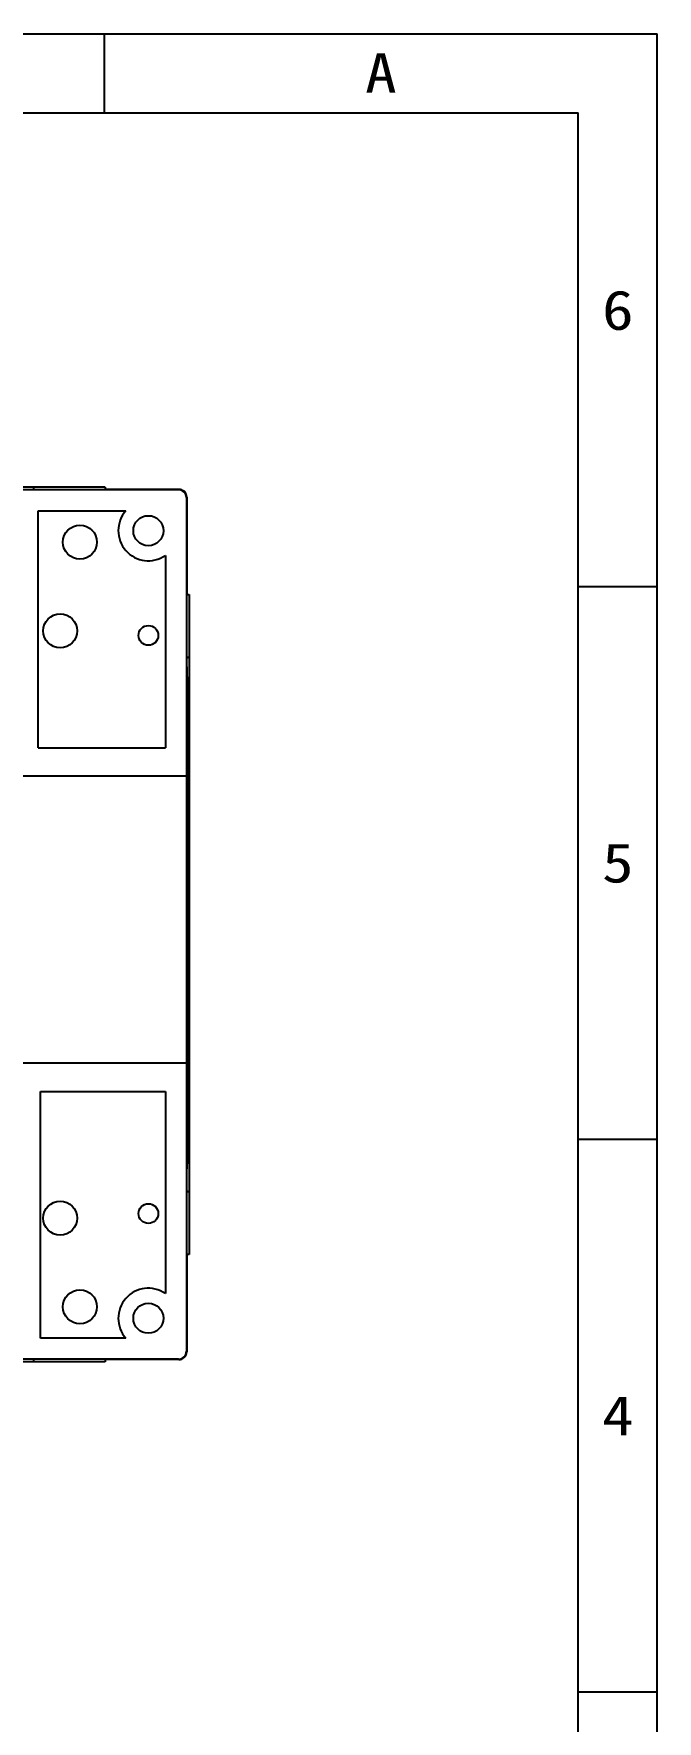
# Model space of a CAD drawing. Header units: millimetres. Extents: x 5016 to 6204, y 3065 to 3485.
# Drawn here: x 6125.3 to 6204.2, y 3271.4 to 3485.1 of the extents above; entities that cross this region are included whole.
import ezdxf
from ezdxf.enums import TextEntityAlignment as Align

# ---------------------------------------------------------------- set-up
doc = ezdxf.new("R2010")
doc.units = ezdxf.units.MM
doc.styles.add('TEXTSTYLE_0', font='txt', dxfattribs={"width": 0.8})

# ---------------------------------------------------------------- blocks, each defined once
blk = doc.blocks.new('SUN_6HWZ35TKK40GSGJE8VEUYAXIAKM')
at = {"color": 7, "linetype": 'Continuous'}
for p, q in [((-594, 420), (0, 420)), ((-70, 410), (-70, 420)), ((0, 0), (0, 420)), ((-584, 410), (-10, 410)), ((-10, 10), (-10, 410)), ((-10, 350), (0, 350)), ((-10, 280), (0, 280)), ((-10, 210), (0, 210))]:
    blk.add_line(p, q, dxfattribs=at)
at = {"color": 2, "linetype": 'Continuous', "style": 'TEXTSTYLE_0', "width": 1.2}
for s, p, p2 in [('A', (-36.99, 412.53), (-32.99, 412.53)), ('6', (-6.99, 382.5), (-2.99, 382.5)), ('5', (-6.99, 312.5), (-2.99, 312.5)), ('4', (-6.99, 242.5), (-2.99, 242.5))]:
    blk.add_text(s, height=5, dxfattribs=at).set_placement(p, p2, align=Align.FIT)

msp = doc.modelspace()

# ---------------------------------------------------------------- linework, layer by layer
at = {"color": 7}
for p, q in [((6134.315, 3427.728), (6000.785, 3427.728)), ((6143.582, 3427.387), (6118.299, 3427.387)), ((6125.26, 3427.467), (6125.26, 3427.682)), ((6134.315, 3427.728), (6134.315, 3427.436)), ((6143.632, 3427.436), (6134.315, 3427.436)), ((6143.582, 3427.387), (6143.632, 3427.436)), ((6144.583, 3426.386), (6144.583, 3391.093)), ((6144.633, 3426.435), (6144.633, 3414.125)), ((6125.807, 3424.725), (6136.928, 3424.725)), ((6125.807, 3394.696), (6125.807, 3424.725)), ((6141.922, 3419.062), (6141.922, 3394.696)), ((6144.633, 3414.128), (6144.925, 3414.123)), ((6144.925, 3414.123), (6144.925, 3330.527)), ((6144.879, 3406.155), (6144.664, 3406.155)), ((6144.643, 3402.175), (6144.643, 3342.475)), ((6144.643, 3401.08), (6144.68, 3401.08)), ((6144.685, 3402.514), (6144.685, 3402.175)), ((6144.685, 3401.836), (6144.685, 3402.175)), ((6144.701, 3402.175), (6144.9, 3402.175)), ((6144.701, 3399.289), (6144.701, 3401.08)), ((6144.9, 3402.175), (6144.9, 3342.475)), ((6144.68, 3399.289), (6144.643, 3399.289)), ((6144.643, 3397.1), (6144.68, 3397.1)), ((6144.701, 3395.309), (6144.701, 3397.1)), ((6125.807, 3394.696), (6141.922, 3394.696)), ((6144.68, 3395.309), (6144.643, 3395.309)), ((6144.643, 3393.12), (6144.68, 3393.12)), ((6144.701, 3391.329), (6144.701, 3393.12)), ((6144.583, 3391.093), (6121.302, 3391.093)), ((6144.605, 3391.093), (6144.605, 3354.758)), ((6144.68, 3391.329), (6144.643, 3391.329)), ((6144.686, 3391.094), (6144.685, 3390.235)), ((6144.643, 3389.14), (6144.68, 3389.14)), ((6144.701, 3387.349), (6144.701, 3389.14)), ((6144.68, 3387.349), (6144.643, 3387.349)), ((6144.643, 3385.16), (6144.68, 3385.16)), ((6144.68, 3383.369), (6144.643, 3383.369)), ((6144.701, 3383.369), (6144.701, 3385.16)), ((6144.643, 3381.18), (6144.68, 3381.18)), ((6144.701, 3379.389), (6144.701, 3381.18)), ((6144.68, 3379.389), (6144.643, 3379.389)), ((6144.643, 3377.2), (6144.68, 3377.2)), ((6144.701, 3375.409), (6144.701, 3377.2)), ((6144.68, 3375.409), (6144.643, 3375.409)), ((6144.643, 3373.22), (6144.68, 3373.22)), ((6144.701, 3371.429), (6144.701, 3373.22)), ((6144.68, 3371.429), (6144.643, 3371.429)), ((6144.643, 3369.24), (6144.68, 3369.24)), ((6144.701, 3367.449), (6144.701, 3369.24)), ((6144.68, 3367.449), (6144.643, 3367.449)), ((6144.643, 3365.26), (6144.68, 3365.26)), ((6144.701, 3363.469), (6144.701, 3365.26)), ((6144.68, 3363.469), (6144.643, 3363.469)), ((6144.643, 3361.28), (6144.68, 3361.28)), ((6144.701, 3359.489), (6144.701, 3361.28)), ((6144.68, 3359.489), (6144.643, 3359.489)), ((6144.643, 3357.3), (6144.68, 3357.3)), ((6144.68, 3355.509), (6144.643, 3355.509)), ((6144.701, 3355.509), (6144.701, 3357.3)), ((6144.583, 3354.758), (6122.403, 3354.758)), ((6144.583, 3354.758), (6144.583, 3318.264)), ((6144.685, 3354.754), (6144.685, 3354.415)), ((6144.643, 3353.32), (6144.68, 3353.32)), ((6144.68, 3351.529), (6144.643, 3351.529)), ((6144.701, 3351.529), (6144.701, 3353.32)), ((6126.107, 3351.154), (6141.922, 3351.154)), ((6126.107, 3319.924), (6126.107, 3351.154)), ((6141.922, 3351.154), (6141.922, 3325.588)), ((6144.643, 3349.34), (6144.68, 3349.34)), ((6144.701, 3347.549), (6144.701, 3349.34)), ((6144.68, 3347.549), (6144.643, 3347.549)), ((6144.643, 3345.36), (6144.68, 3345.36)), ((6144.701, 3343.569), (6144.701, 3345.36)), ((6144.68, 3343.569), (6144.643, 3343.569)), ((6144.685, 3342.814), (6144.685, 3342.475)), ((6144.644, 3341.38), (6144.68, 3341.38)), ((6144.685, 3342.136), (6144.685, 3342.475)), ((6144.9, 3342.475), (6144.701, 3342.475)), ((6144.664, 3338.495), (6144.879, 3338.495)), ((6144.925, 3330.527), (6144.633, 3330.522)), ((6144.633, 3330.524), (6144.633, 3318.214)), ((6136.928, 3319.924), (6126.107, 3319.924)), ((6143.582, 3317.263), (5991.518, 3317.263)), ((6125.26, 3316.967), (6125.26, 3317.182)), ((6143.632, 3317.213), (6134.315, 3317.213)), ((6134.315, 3317.213), (6134.315, 3316.921)), ((6144.583, 3318.264), (6144.633, 3318.214)), ((6134.315, 3316.921), (6000.785, 3316.921))]:
    msp.add_line(p, q, dxfattribs=at)
for points in [[(6144.686, 3406.018, 0), (6144.686, 3406.024, 0), (6144.686, 3406.029, 0), (6144.685, 3406.034, 0), (6144.685, 3406.039, 0), (6144.685, 3406.044, 0), (6144.685, 3406.049, 0), (6144.685, 3406.054, 0), (6144.685, 3406.058, 0), (6144.685, 3406.063, 0), (6144.685, 3406.067, 0), (6144.685, 3406.071, 0), (6144.684, 3406.076, 0), (6144.684, 3406.08, 0), (6144.684, 3406.084, 0), (6144.684, 3406.088, 0), (6144.684, 3406.091, 0), (6144.684, 3406.095, 0), (6144.684, 3406.099, 0), (6144.684, 3406.102, 0), (6144.684, 3406.105, 0), (6144.683, 3406.109, 0), (6144.683, 3406.112, 0), (6144.683, 3406.115, 0), (6144.683, 3406.118, 0), (6144.683, 3406.12, 0), (6144.683, 3406.123, 0), (6144.683, 3406.126, 0), (6144.683, 3406.128, 0), (6144.683, 3406.13, 0), (6144.683, 3406.133, 0), (6144.682, 3406.135, 0), (6144.682, 3406.137, 0), (6144.682, 3406.139, 0), (6144.682, 3406.141, 0), (6144.682, 3406.142, 0), (6144.682, 3406.144, 0), (6144.682, 3406.145, 0), (6144.682, 3406.147, 0), (6144.682, 3406.148, 0), (6144.681, 3406.149, 0), (6144.681, 3406.15, 0), (6144.681, 3406.151, 0), (6144.681, 3406.152, 0), (6144.681, 3406.153, 0), (6144.681, 3406.153, 0), (6144.681, 3406.154, 0), (6144.681, 3406.154, 0), (6144.681, 3406.154, 0), (6144.68, 3406.155, 0), (6144.68, 3406.155, 0)], [(6144.644, 3403.271, 0), (6144.644, 3403.25, 0), (6144.644, 3403.228, 0), (6144.644, 3403.207, 0), (6144.644, 3403.185, 0), (6144.644, 3403.164, 0), (6144.644, 3403.142, 0), (6144.644, 3403.121, 0), (6144.644, 3403.099, 0), (6144.644, 3403.077, 0), (6144.644, 3403.056, 0), (6144.644, 3403.034, 0), (6144.644, 3403.012, 0), (6144.644, 3402.991, 0), (6144.644, 3402.969, 0), (6144.644, 3402.947, 0), (6144.644, 3402.925, 0), (6144.644, 3402.903, 0), (6144.644, 3402.882, 0), (6144.644, 3402.86, 0), (6144.644, 3402.838, 0), (6144.644, 3402.816, 0), (6144.644, 3402.794, 0), (6144.644, 3402.772, 0), (6144.644, 3402.75, 0), (6144.644, 3402.728, 0), (6144.644, 3402.706, 0), (6144.643, 3402.684, 0), (6144.643, 3402.662, 0), (6144.643, 3402.64, 0), (6144.643, 3402.618, 0), (6144.643, 3402.596, 0), (6144.643, 3402.574, 0), (6144.643, 3402.552, 0), (6144.643, 3402.53, 0), (6144.643, 3402.507, 0), (6144.643, 3402.485, 0), (6144.643, 3402.463, 0), (6144.643, 3402.441, 0), (6144.643, 3402.419, 0), (6144.643, 3402.397, 0), (6144.643, 3402.374, 0), (6144.643, 3402.352, 0), (6144.643, 3402.33, 0), (6144.643, 3402.308, 0), (6144.643, 3402.286, 0), (6144.643, 3402.263, 0), (6144.643, 3402.241, 0), (6144.643, 3402.219, 0), (6144.643, 3402.197, 0), (6144.643, 3402.175, 0)], [(6144.643, 3342.475, 0), (6144.643, 3342.454, 0), (6144.643, 3342.433, 0), (6144.643, 3342.412, 0), (6144.643, 3342.391, 0), (6144.643, 3342.37, 0), (6144.643, 3342.349, 0), (6144.643, 3342.328, 0), (6144.643, 3342.308, 0), (6144.643, 3342.287, 0), (6144.643, 3342.266, 0), (6144.643, 3342.245, 0), (6144.643, 3342.224, 0), (6144.643, 3342.203, 0), (6144.643, 3342.182, 0), (6144.643, 3342.162, 0), (6144.643, 3342.141, 0), (6144.643, 3342.12, 0), (6144.643, 3342.099, 0), (6144.643, 3342.078, 0), (6144.643, 3342.058, 0), (6144.643, 3342.037, 0), (6144.643, 3342.016, 0), (6144.643, 3341.995, 0), (6144.643, 3341.974, 0), (6144.643, 3341.954, 0), (6144.643, 3341.933, 0), (6144.643, 3341.912, 0), (6144.644, 3341.892, 0), (6144.644, 3341.871, 0), (6144.644, 3341.85, 0), (6144.644, 3341.83, 0), (6144.644, 3341.809, 0), (6144.644, 3341.789, 0), (6144.644, 3341.768, 0), (6144.644, 3341.747, 0), (6144.644, 3341.727, 0), (6144.644, 3341.706, 0), (6144.644, 3341.686, 0), (6144.644, 3341.665, 0), (6144.644, 3341.645, 0), (6144.644, 3341.625, 0), (6144.644, 3341.604, 0), (6144.644, 3341.584, 0), (6144.644, 3341.563, 0), (6144.644, 3341.543, 0), (6144.644, 3341.523, 0), (6144.644, 3341.502, 0), (6144.644, 3341.482, 0), (6144.644, 3341.462, 0), (6144.644, 3341.442, 0)], [(6144.68, 3338.495, 0), (6144.68, 3338.495, 0), (6144.681, 3338.495, 0), (6144.681, 3338.495, 0), (6144.681, 3338.496, 0), (6144.681, 3338.496, 0), (6144.681, 3338.497, 0), (6144.681, 3338.497, 0), (6144.681, 3338.498, 0), (6144.681, 3338.499, 0), (6144.681, 3338.5, 0), (6144.682, 3338.501, 0), (6144.682, 3338.503, 0), (6144.682, 3338.504, 0), (6144.682, 3338.505, 0), (6144.682, 3338.507, 0), (6144.682, 3338.509, 0), (6144.682, 3338.511, 0), (6144.682, 3338.512, 0), (6144.682, 3338.514, 0), (6144.683, 3338.517, 0), (6144.683, 3338.519, 0), (6144.683, 3338.521, 0), (6144.683, 3338.524, 0), (6144.683, 3338.526, 0), (6144.683, 3338.529, 0), (6144.683, 3338.532, 0), (6144.683, 3338.535, 0), (6144.683, 3338.538, 0), (6144.683, 3338.541, 0), (6144.684, 3338.544, 0), (6144.684, 3338.547, 0), (6144.684, 3338.551, 0), (6144.684, 3338.554, 0), (6144.684, 3338.558, 0), (6144.684, 3338.562, 0), (6144.684, 3338.566, 0), (6144.684, 3338.57, 0), (6144.684, 3338.574, 0), (6144.685, 3338.578, 0), (6144.685, 3338.582, 0), (6144.685, 3338.587, 0), (6144.685, 3338.591, 0), (6144.685, 3338.596, 0), (6144.685, 3338.6, 0), (6144.685, 3338.605, 0), (6144.685, 3338.61, 0), (6144.685, 3338.615, 0), (6144.686, 3338.62, 0), (6144.686, 3338.626, 0), (6144.686, 3338.631, 0)]]:
    msp.add_polyline3d(points, dxfattribs=at)
for centre, radius in [((6139.77, 3422.198), 1.902), ((6131.112, 3420.747), 2.152), ((6128.609, 3409.511), 2.152), ((6139.77, 3408.935), 1.251), ((6128.609, 3335.139), 2.152), ((6139.77, 3335.714), 1.251), ((6131.112, 3323.903), 2.152), ((6139.77, 3322.451), 1.902)]:
    msp.add_circle(centre, radius, dxfattribs=at)
for centre, radius, start, end in [((6143.631, 3426.428), 1.008, 67.5788, 89.92062), ((6143.632, 3426.435), 1.001, 22.50062, 67.5002), ((6143.625, 3426.434), 1.008, 0.07939, 22.42201), ((6139.77, 3422.198), 3.804, 138.35804, 304.45713), ((6139.77, 3322.451), 3.804, 55.54287, 221.64196), ((6143.631, 3318.221), 1.008, 270.07938, 292.42095), ((6143.632, 3318.214), 1.001, 292.49954, 337.49875), ((6143.625, 3318.215), 1.008, 337.57736, 359.9206)]:
    msp.add_arc(centre, radius, start, end, dxfattribs=at)
for centre, major_axis, ratio, start_param, end_param in [((6143.582, 3426.386), (0.708, 0.708), 0.99997, 5.4977796, 7.0685923), ((6143.582, 3318.264), (0.708, -0.708), 0.99998, 5.4977771, 7.0685935)]:
    msp.add_ellipse(centre, major_axis=major_axis, ratio=ratio, start_param=start_param, end_param=end_param, dxfattribs=at)
at = {"color": 7, "extrusion": (0.999986, -1.88831e-06, 0.005232)}
msp.add_ellipse((6144.68, 3402.175), major_axis=(-0.018, 2.033, 3.422), ratio=0.9999863, start_param=3.420421, end_param=4.4494942, dxfattribs=at)
at = {"color": 7, "extrusion": (-0.999986, -1.29181e-06, -0.005232)}
msp.add_ellipse((6144.664, 3402.175), major_axis=(-0.017, -2.253, 3.281), ratio=0.9999863, start_param=3.420421, end_param=4.7121409, dxfattribs=at)
at = {"color": 7, "extrusion": (-0.999986, 3.011e-14, -0.00524)}
msp.add_ellipse((6144.879, 3402.175), major_axis=(0.019, -1.523, -3.677), ratio=0.9999863, start_param=-4.712389, end_param=-3.1415927, dxfattribs=at)
at = {"color": 7, "extrusion": (-0.999986, 3.01059e-14, -0.00524)}
msp.add_ellipse((6144.664, 3342.475), major_axis=(0.019, -1.523, -3.677), ratio=0.9999863, start_param=-1.5707963, end_param=-0.2790758, dxfattribs=at)
at = {"color": 7, "extrusion": (0.999986, 3.22804e-07, 0.00524)}
msp.add_ellipse((6144.68, 3342.475), major_axis=(-0.01, -3.454, 1.977), ratio=0.9999863, start_param=1.8333623, end_param=2.8624014, dxfattribs=at)
at = {"color": 7, "extrusion": (-0.999986, 3.01144e-14, -0.00524)}
msp.add_ellipse((6144.879, 3342.475), major_axis=(0.019, -1.523, -3.677), ratio=0.9999863, start_param=-3.1415926, end_param=-1.5707963, dxfattribs=at)
at = {"color": 7}
for points, knots in [([(6144.687, 3403.236), (6144.668, 3403.121), (6144.695, 3403.007), (6144.681, 3402.797), (6144.684, 3402.623), (6144.685, 3402.507)], [0, 0, 0, 0, 0.2232283, 0.5669469, 1, 1, 1, 1]), ([(6144.687, 3401.112), (6144.668, 3401.227), (6144.695, 3401.341), (6144.681, 3401.552), (6144.684, 3401.727), (6144.685, 3401.844)], [0, 0, 0, 0, 0.2212405, 0.5658159, 1, 1, 1, 1]), ([(6144.687, 3399.256), (6144.668, 3399.141), (6144.695, 3399.027), (6144.681, 3398.817), (6144.687, 3398.522), (6144.685, 3398.309), (6144.685, 3398.193)], [0, 0, 0, 0, 0.1502429, 0.3815812, 0.6730458, 1, 1, 1, 1]), ([(6144.687, 3397.132), (6144.668, 3397.247), (6144.695, 3397.361), (6144.681, 3397.572), (6144.687, 3397.868), (6144.685, 3398.08), (6144.685, 3398.196)], [0, 0, 0, 0, 0.1493564, 0.3819746, 0.6750864, 1, 1, 1, 1]), ([(6144.687, 3395.276), (6144.668, 3395.161), (6144.695, 3395.047), (6144.681, 3394.837), (6144.687, 3394.542), (6144.685, 3394.329), (6144.685, 3394.213)], [0, 0, 0, 0, 0.1502429, 0.3815812, 0.6730458, 1, 1, 1, 1]), ([(6144.687, 3393.152), (6144.668, 3393.267), (6144.695, 3393.381), (6144.681, 3393.592), (6144.687, 3393.888), (6144.685, 3394.1), (6144.685, 3394.216)], [0, 0, 0, 0, 0.1493564, 0.3819746, 0.6750864, 1, 1, 1, 1]), ([(6144.687, 3389.172), (6144.668, 3389.287), (6144.695, 3389.401), (6144.681, 3389.612), (6144.687, 3389.908), (6144.685, 3390.12), (6144.685, 3390.236)], [0, 0, 0, 0, 0.1493564, 0.3819746, 0.6750864, 1, 1, 1, 1]), ([(6144.687, 3387.316), (6144.668, 3387.201), (6144.695, 3387.087), (6144.681, 3386.877), (6144.687, 3386.582), (6144.685, 3386.369), (6144.685, 3386.253)], [0, 0, 0, 0, 0.1502429, 0.3815812, 0.6730458, 1, 1, 1, 1]), ([(6144.687, 3385.192), (6144.668, 3385.307), (6144.695, 3385.421), (6144.681, 3385.632), (6144.687, 3385.928), (6144.685, 3386.14), (6144.685, 3386.256)], [0, 0, 0, 0, 0.1493564, 0.3819746, 0.6750864, 1, 1, 1, 1]), ([(6144.687, 3383.336), (6144.668, 3383.221), (6144.695, 3383.107), (6144.681, 3382.897), (6144.687, 3382.602), (6144.685, 3382.389), (6144.685, 3382.273)], [0, 0, 0, 0, 0.1502429, 0.3815812, 0.6730458, 1, 1, 1, 1]), ([(6144.687, 3381.212), (6144.668, 3381.327), (6144.695, 3381.441), (6144.681, 3381.652), (6144.687, 3381.948), (6144.685, 3382.16), (6144.685, 3382.276)], [0, 0, 0, 0, 0.1493564, 0.3819746, 0.6750864, 1, 1, 1, 1]), ([(6144.687, 3379.356), (6144.668, 3379.241), (6144.695, 3379.127), (6144.681, 3378.917), (6144.687, 3378.622), (6144.685, 3378.409), (6144.685, 3378.293)], [0, 0, 0, 0, 0.1502429, 0.3815812, 0.6730458, 1, 1, 1, 1]), ([(6144.687, 3377.232), (6144.668, 3377.347), (6144.695, 3377.461), (6144.681, 3377.672), (6144.687, 3377.968), (6144.685, 3378.18), (6144.685, 3378.296)], [0, 0, 0, 0, 0.1493564, 0.3819746, 0.6750864, 1, 1, 1, 1]), ([(6144.687, 3375.376), (6144.668, 3375.261), (6144.695, 3375.147), (6144.681, 3374.937), (6144.687, 3374.642), (6144.685, 3374.429), (6144.685, 3374.313)], [0, 0, 0, 0, 0.1502429, 0.3815812, 0.6730458, 1, 1, 1, 1]), ([(6144.687, 3373.252), (6144.668, 3373.367), (6144.695, 3373.481), (6144.681, 3373.692), (6144.687, 3373.988), (6144.685, 3374.2), (6144.685, 3374.316)], [0, 0, 0, 0, 0.1493564, 0.3819746, 0.6750864, 1, 1, 1, 1]), ([(6144.687, 3371.396), (6144.668, 3371.281), (6144.695, 3371.167), (6144.681, 3370.957), (6144.687, 3370.662), (6144.685, 3370.449), (6144.685, 3370.333)], [0, 0, 0, 0, 0.1502429, 0.3815812, 0.6730458, 1, 1, 1, 1]), ([(6144.687, 3369.272), (6144.668, 3369.387), (6144.695, 3369.501), (6144.681, 3369.712), (6144.687, 3370.008), (6144.685, 3370.22), (6144.685, 3370.336)], [0, 0, 0, 0, 0.1493564, 0.3819746, 0.6750864, 1, 1, 1, 1]), ([(6144.687, 3367.416), (6144.668, 3367.301), (6144.695, 3367.187), (6144.681, 3366.977), (6144.687, 3366.682), (6144.685, 3366.469), (6144.685, 3366.353)], [0, 0, 0, 0, 0.1502429, 0.3815812, 0.6730458, 1, 1, 1, 1]), ([(6144.687, 3365.292), (6144.668, 3365.407), (6144.695, 3365.521), (6144.681, 3365.732), (6144.687, 3366.028), (6144.685, 3366.24), (6144.685, 3366.356)], [0, 0, 0, 0, 0.1493564, 0.3819746, 0.6750864, 1, 1, 1, 1]), ([(6144.687, 3363.436), (6144.668, 3363.321), (6144.695, 3363.207), (6144.681, 3362.997), (6144.687, 3362.702), (6144.685, 3362.489), (6144.685, 3362.373)], [0, 0, 0, 0, 0.1502429, 0.3815812, 0.6730458, 1, 1, 1, 1]), ([(6144.687, 3361.312), (6144.668, 3361.427), (6144.695, 3361.541), (6144.681, 3361.752), (6144.687, 3362.048), (6144.685, 3362.26), (6144.685, 3362.376)], [0, 0, 0, 0, 0.1493564, 0.3819746, 0.6750864, 1, 1, 1, 1]), ([(6144.687, 3359.456), (6144.668, 3359.341), (6144.695, 3359.227), (6144.681, 3359.017), (6144.687, 3358.722), (6144.685, 3358.509), (6144.685, 3358.393)], [0, 0, 0, 0, 0.1502429, 0.3815812, 0.6730458, 1, 1, 1, 1]), ([(6144.687, 3357.332), (6144.668, 3357.447), (6144.695, 3357.561), (6144.681, 3357.772), (6144.687, 3358.068), (6144.685, 3358.28), (6144.685, 3358.396)], [0, 0, 0, 0, 0.1493564, 0.3819746, 0.6750864, 1, 1, 1, 1]), ([(6144.687, 3355.476), (6144.668, 3355.361), (6144.695, 3355.247), (6144.681, 3355.037), (6144.684, 3354.863), (6144.685, 3354.747)], [0, 0, 0, 0, 0.2232283, 0.5669469, 1, 1, 1, 1]), ([(6144.687, 3353.352), (6144.668, 3353.467), (6144.695, 3353.581), (6144.681, 3353.792), (6144.687, 3354.088), (6144.685, 3354.3), (6144.685, 3354.416)], [0, 0, 0, 0, 0.1493564, 0.3819746, 0.6750864, 1, 1, 1, 1]), ([(6144.687, 3351.496), (6144.668, 3351.381), (6144.695, 3351.267), (6144.681, 3351.057), (6144.687, 3350.762), (6144.685, 3350.549), (6144.685, 3350.433)], [0, 0, 0, 0, 0.1502429, 0.3815812, 0.6730458, 1, 1, 1, 1]), ([(6144.687, 3349.372), (6144.668, 3349.487), (6144.695, 3349.601), (6144.681, 3349.812), (6144.687, 3350.108), (6144.685, 3350.32), (6144.685, 3350.436)], [0, 0, 0, 0, 0.1493564, 0.3819746, 0.6750864, 1, 1, 1, 1]), ([(6144.687, 3347.516), (6144.668, 3347.401), (6144.695, 3347.287), (6144.681, 3347.077), (6144.687, 3346.782), (6144.685, 3346.569), (6144.685, 3346.453)], [0, 0, 0, 0, 0.1502429, 0.3815812, 0.6730458, 1, 1, 1, 1]), ([(6144.687, 3345.392), (6144.668, 3345.507), (6144.695, 3345.621), (6144.681, 3345.832), (6144.687, 3346.128), (6144.685, 3346.34), (6144.685, 3346.456)], [0, 0, 0, 0, 0.1493564, 0.3819746, 0.6750864, 1, 1, 1, 1]), ([(6144.687, 3343.536), (6144.668, 3343.421), (6144.695, 3343.307), (6144.681, 3343.097), (6144.684, 3342.923), (6144.685, 3342.807)], [0, 0, 0, 0, 0.2232283, 0.5669469, 1, 1, 1, 1]), ([(6144.687, 3341.412), (6144.668, 3341.527), (6144.695, 3341.641), (6144.681, 3341.852), (6144.684, 3342.027), (6144.685, 3342.144)], [0, 0, 0, 0, 0.2212405, 0.5658159, 1, 1, 1, 1])]:
    msp.add_open_spline(points, degree=3, knots=knots, dxfattribs=at)
for points, degree in [([(6144.68, 3403.269), (6144.698, 3403.269), (6144.686, 3403.232), (6144.681, 3403.214)], 3), ([(6144.68, 3401.08), (6144.698, 3401.08), (6144.686, 3401.116), (6144.681, 3401.134)], 3), ([(6144.68, 3399.289), (6144.698, 3399.289), (6144.686, 3399.252), (6144.681, 3399.234)], 3), ([(6144.68, 3397.1), (6144.698, 3397.1), (6144.686, 3397.136), (6144.681, 3397.154)], 3), ([(6144.68, 3395.309), (6144.698, 3395.309), (6144.686, 3395.272), (6144.681, 3395.254)], 3), ([(6144.68, 3393.12), (6144.698, 3393.12), (6144.686, 3393.156), (6144.681, 3393.174)], 3), ([(6144.68, 3391.329), (6144.698, 3391.329), (6144.686, 3391.292), (6144.681, 3391.274)], 3), ([(6144.681, 3391.274), (6144.686, 3391.094)], 1), ([(6144.68, 3389.14), (6144.698, 3389.14), (6144.686, 3389.176), (6144.681, 3389.194)], 3), ([(6144.68, 3387.349), (6144.698, 3387.349), (6144.686, 3387.312), (6144.681, 3387.294)], 3), ([(6144.68, 3385.16), (6144.698, 3385.16), (6144.686, 3385.196), (6144.681, 3385.214)], 3), ([(6144.68, 3383.369), (6144.698, 3383.369), (6144.686, 3383.332), (6144.681, 3383.314)], 3), ([(6144.68, 3381.18), (6144.698, 3381.18), (6144.686, 3381.216), (6144.681, 3381.234)], 3), ([(6144.68, 3379.389), (6144.698, 3379.389), (6144.686, 3379.352), (6144.681, 3379.334)], 3), ([(6144.68, 3377.2), (6144.698, 3377.2), (6144.686, 3377.236), (6144.681, 3377.254)], 3), ([(6144.68, 3375.409), (6144.698, 3375.409), (6144.686, 3375.372), (6144.681, 3375.354)], 3), ([(6144.68, 3373.22), (6144.698, 3373.22), (6144.686, 3373.256), (6144.681, 3373.274)], 3), ([(6144.68, 3371.429), (6144.698, 3371.429), (6144.686, 3371.392), (6144.681, 3371.374)], 3), ([(6144.68, 3369.24), (6144.698, 3369.24), (6144.686, 3369.276), (6144.681, 3369.294)], 3), ([(6144.68, 3367.449), (6144.698, 3367.449), (6144.686, 3367.412), (6144.681, 3367.394)], 3), ([(6144.68, 3365.26), (6144.698, 3365.26), (6144.686, 3365.296), (6144.681, 3365.314)], 3), ([(6144.68, 3363.469), (6144.698, 3363.469), (6144.686, 3363.432), (6144.681, 3363.414)], 3), ([(6144.68, 3361.28), (6144.698, 3361.28), (6144.686, 3361.316), (6144.681, 3361.334)], 3), ([(6144.68, 3359.489), (6144.698, 3359.489), (6144.686, 3359.452), (6144.681, 3359.434)], 3), ([(6144.68, 3357.3), (6144.698, 3357.3), (6144.686, 3357.336), (6144.681, 3357.354)], 3), ([(6144.68, 3355.509), (6144.698, 3355.509), (6144.686, 3355.472), (6144.681, 3355.454)], 3), ([(6144.68, 3353.32), (6144.698, 3353.32), (6144.686, 3353.356), (6144.681, 3353.374)], 3), ([(6144.68, 3351.529), (6144.698, 3351.529), (6144.686, 3351.492), (6144.681, 3351.474)], 3), ([(6144.68, 3349.34), (6144.698, 3349.34), (6144.686, 3349.376), (6144.681, 3349.394)], 3), ([(6144.68, 3347.549), (6144.698, 3347.549), (6144.686, 3347.512), (6144.681, 3347.494)], 3), ([(6144.68, 3345.36), (6144.698, 3345.36), (6144.686, 3345.396), (6144.681, 3345.414)], 3), ([(6144.68, 3343.569), (6144.698, 3343.569), (6144.686, 3343.532), (6144.681, 3343.514)], 3), ([(6144.68, 3341.38), (6144.698, 3341.38), (6144.686, 3341.416), (6144.681, 3341.434)], 3)]:
    msp.add_open_spline(points, degree=degree, dxfattribs=at)

# ---------------------------------------------------------------- block references
msp.add_blockref('SUN_6HWZ35TKK40GSGJE8VEUYAXIAKM', (6204.204, 3065.139))

doc.saveas('drawing.dxf')
